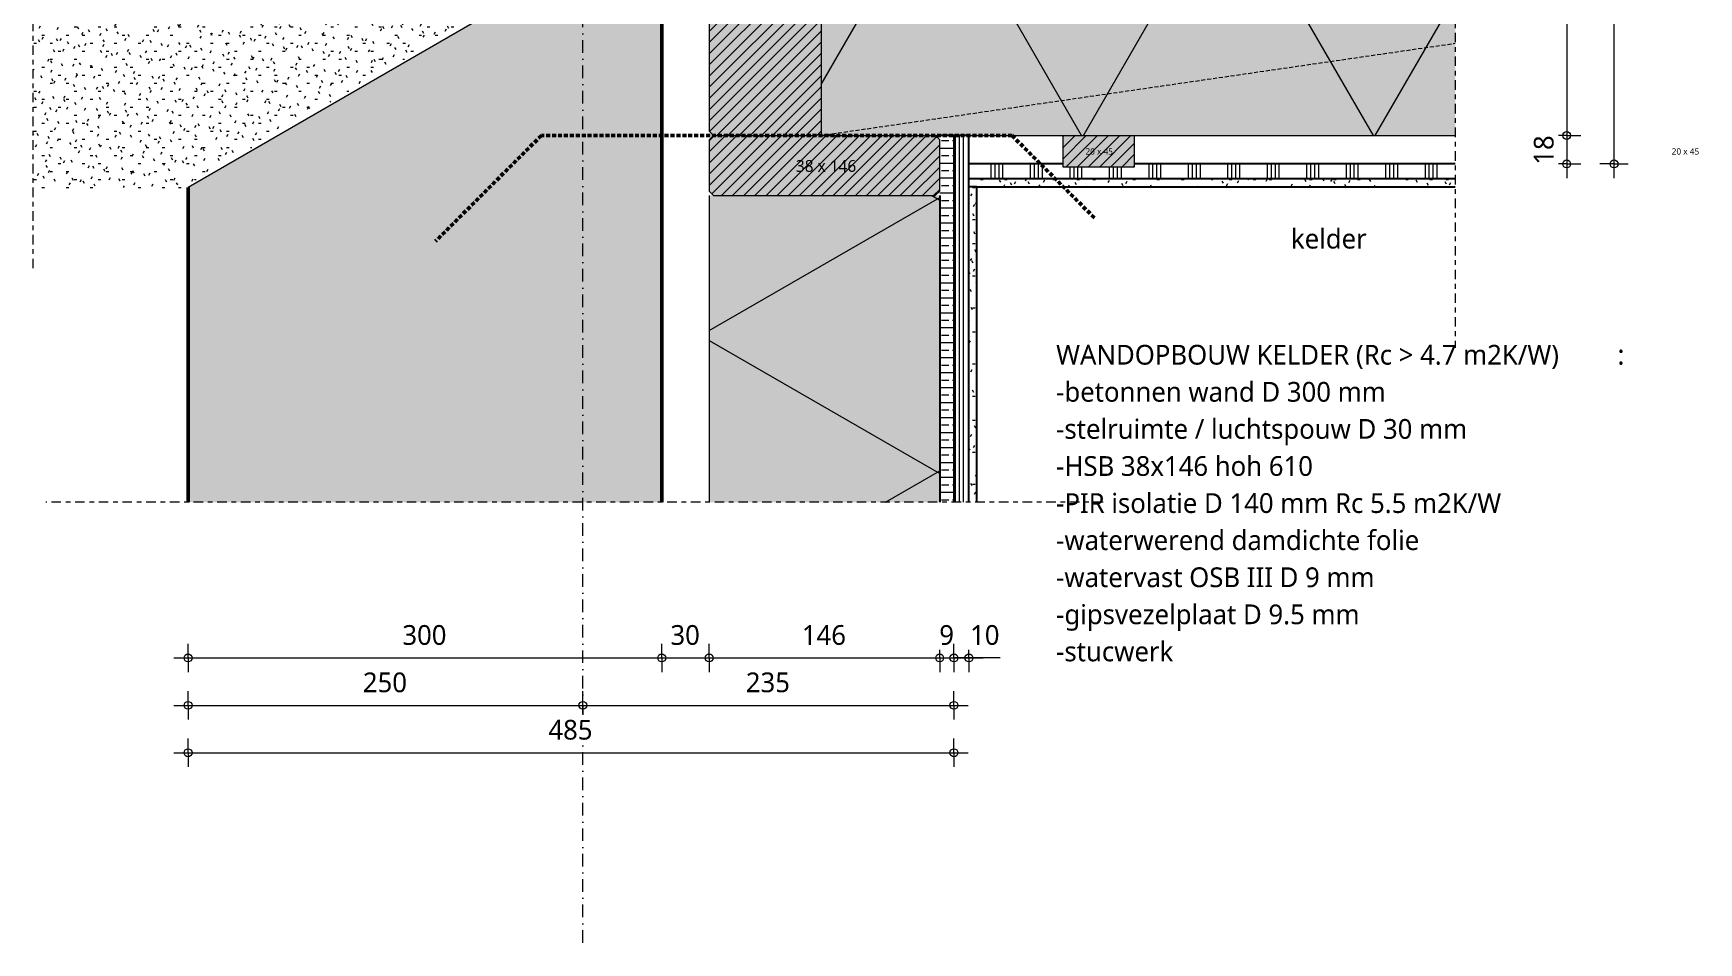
# Model space of a CAD drawing. Header units: millimetres. Extents: x 2927 to 18500, y -7154 to 6447.
# Drawn here: x 7228 to 8283, y -2749 to -2173 of the extents above; entities that cross this region are included whole.
import ezdxf

# ---------------------------------------------------------------- set-up
doc = ezdxf.new("R2010")
doc.units = ezdxf.units.MM
for name, pattern in [('MV_center', [15, 6, -3, 3, -3]), ('MV_hidden', [3.75, 2.5, -1.25]), ('MV_stramien', [16, 8.000000000000002, -4, 0, -4])]:
    doc.linetypes.add(name, pattern=pattern)
for name, color, linetype, lineweight in [('A-ANNO-DIMS', 211, 'Continuous', 13), ('A-ANNO-DIMS-5', 211, 'Continuous', 13), ('A-ANNO-NOTE', 131, 'Continuous', 18), ('A-DETL', 90, 'Continuous', 13), ('A-DETL-GENF', 92, 'Continuous', 18), ('A-DETL-MEDM', 33, 'Continuous', 18), ('G-ANNO-TEXT', 231, 'Continuous', 13)]:
    doc.layers.add(name, color=color, linetype=linetype, lineweight=lineweight)
doc.styles.add('Segoe UI', font='segoeui.ttf', dxfattribs={"height": 7.5})
doc.styles.add('Segoe UI_1', font='segoeui.ttf', dxfattribs={"height": 4})
doc.styles.add('Segoe UI_3', font='segoeui.ttf', dxfattribs={"height": 12.5})
doc.styles.add('Segoe UI_B', font='segoeui.ttf', dxfattribs={"height": 12.5})
doc.dimstyles.new('2_5_mm', dxfattribs={"dimscale": 304.8, "dimtxt": 13.09204931972789, "dimasz": 0.0164041994750656, "dimexe": 0.0295275590551181, "dimexo": 0.0625, "dimgap": 0.0147637795275591, "dimtad": 1, "dimdec": 0, "dimzin": 0, "dimdsep": 46, "dimtxsty": 'Segoe UI_3', "dimblk1": 'DOTBLANK', "dimblk2": 'DOTBLANK', "dimsah": 1, "dimcen": 0.09, "dimdle": 0.0295275590551181, "dimazin": 0, "dimtfac": 1, "dimtdec": 4, "dimtix": 1, "dimtmove": 0, "dimatfit": 3, "dimfxl": 0.0295275590551181, "dimfxlon": 1, "dimtvp": 1, "dimtfill": 1, "dimtolj": 1, "dimtzin": 0, "dimarcsym": 2})
doc.dimstyles.new('2_5_mm_2', dxfattribs={"dimscale": 304.8, "dimtxt": 13.09204931972789, "dimasz": 0.0164041994750656, "dimexe": 0.0295275590551181, "dimexo": 0.0625, "dimgap": 0.0147637795275591, "dimtad": 1, "dimdec": 0, "dimzin": 0, "dimdsep": 46, "dimtxsty": 'Segoe UI_3', "dimblk1": 'DOTBLANK', "dimblk2": 'DOTBLANK', "dimsah": 1, "dimcen": 0.09, "dimdle": 0.0295275590551181, "dimazin": 0, "dimtfac": 1, "dimtdec": 4, "dimtix": 1, "dimtmove": 1, "dimatfit": 3, "dimfxl": 0.0295275590551181, "dimfxlon": 1, "dimtvp": 1, "dimtfill": 1, "dimtolj": 1, "dimtzin": 0, "dimarcsym": 2})
pattern_1 = [(90, (10, 0), (-25, 1.5e-15), []), (90, (12.5, 0), (-25, 1.5e-15), []), (90, (15, 0), (-25, 1.5e-15), []), (90, (17.5, 0), (-25, 1.5e-15), [])]
pattern_2 = [(0, (0, 0), (20.32, 5.08), [1.675999999999999, -13.564, 1.675999999999999, -13.564, -81.28]), (0, (0, 0), (20.32, 5.08), [-30.48, 1.675999999999999, -28.804, 1.675999999999999, -13.564, -35.56]), (0, (0, 0), (20.32, 5.08), [-76.2, 1.675999999999999, -8.483999999999998, 1.675999999999999, -23.724]), (120, (7.62, 2.54), (-14.55940905122494, 15.0576362048998), [1.675999999999999, -13.564, 1.675999999999999, -13.564, -81.27999999999999]), (120, (7.62, 2.54), (-14.55940905122494, 15.0576362048998), [-30.48, 1.675999999999999, -28.804, 1.675999999999999, -13.564, -35.56]), (120, (7.62, 2.54), (-14.55940905122494, 15.0576362048998), [-76.19999999999999, 1.675999999999999, -8.483999999999998, 1.675999999999999, -23.724]), (240, (10.16, 12.7), (-5.760590948775045, -20.1376362048998), [1.675999999999999, -13.564, 1.675999999999999, -13.564, -81.28]), (240, (10.16, 12.7), (-5.760590948775045, -20.1376362048998), [-30.48, 1.675999999999999, -28.804, 1.675999999999999, -13.564, -35.56]), (240, (10.16, 12.7), (-5.760590948775045, -20.1376362048998), [-76.2, 1.675999999999999, -8.483999999999998, 1.675999999999999, -23.724])]

# ---------------------------------------------------------------- blocks, each defined once
blk = doc.blocks.new('42 isolatie - Type 1-3771694-Details Domera')
at = {"layer": 'A-DETL-GENF'}
blk.add_hatch(color=256, dxfattribs=at).paths.add_polyline_path([(0.2784116088636381, 0.7999999999976524), (401.7784116088579, 0.7999999999976524), (401.7784116088579, 160.7999999999992), (0.278411608864721, 160.7999999999992), (0.2784116088636381, 3.62842712474403)])
at = {"layer": 'A-DETL-GENF', "lineweight": 13}
h = blk.add_hatch(dxfattribs=at)
h.set_pattern_fill('FP_48', color=256, style=0, pattern_type=2)
h.set_pattern_definition([(60, (-2360.91, 160.983), (-138.5640646055101, 80.00000000000001), []), (120, (-2360.91, 160.983), (-138.5640646055102, -79.99999999999997), [])])
h.paths.add_polyline_path([(0.2784116088636381, 0.7999999999976524), (401.7784116088579, 0.7999999999976524), (401.7784116088579, 160.7999999999992), (0.278411608864721, 160.7999999999992), (0.2784116088636381, 3.62842712474403)])
at = {"layer": 'A-DETL-GENF'}
for p, q in [((401.7784116088474, 160.8000000000012), (0.2784116088542307, 160.8000000000012)), ((0.2784116088542307, 160.8000000000012), (0.2784116088534994, 3.628427124749681)), ((401.7784116088474, 160.8000000000012), (0.2784116088542307, 160.8000000000012)), ((0.2784116088534994, 3.628427124749681), (0.2784116088534862, 0.8000000000006979)), ((0.2784116088534862, 0.8000000000006979), (72.4499844841144, 0.8000000000006979)), ((72.4499844841144, 0.8000000000006979), (75.27841160886032, 0.8000000000006979)), ((75.27841160886457, 0.8000000000006979), (93.7784116088633, 0.8000000000006979)), ((93.7784116088633, 0.8000000000006979), (153.4238189711292, 0.8000000000006979)), ((93.7784116088633, 0.8000000000006979), (153.4238189711292, 0.8000000000006979)), ((153.4238189711292, 0.8000000000006979), (198.4238189711291, 0.8000000000006979)), ((198.4238189711291, 0.8000000000006979), (401.7784116088474, 0.8000000000006979)), ((198.4238189711291, 0.8000000000006979), (401.7784116088474, 0.8000000000006979))]:
    blk.add_line(p, q, dxfattribs=at)
blk = doc.blocks.new('42 isolatie - Type 1-3770035-Details Domera')
at = {"layer": 'A-DETL-GENF'}
blk.add_hatch(color=256, dxfattribs=at).paths.add_polyline_path([(28.0284116088465, -0.8000000000090224), (28.0284116088465, -146.8000000000094), (222.27841160885, -146.8000000000094), (222.27841160885, -0.8000000000090224)])
at = {"layer": 'A-DETL-GENF', "lineweight": 13}
h = blk.add_hatch(dxfattribs=at)
h.set_pattern_fill('FP_39', color=256, style=0, pattern_type=2)
h.set_pattern_definition([(300, (-2364.595, -150.859), (-129.9038105676658, -75.00000000000001), []), (240, (-2364.595, -150.859), (-129.9038105676658, 74.99999999999997), [])])
h.paths.add_polyline_path([(28.0284116088465, -0.8000000000090224), (28.0284116088465, -146.8000000000094), (222.27841160885, -146.8000000000094), (222.27841160885, -0.8000000000090224)])
at = {"layer": 'A-DETL-GENF'}
for p, q in [((222.2784116088502, -0.8000000000007149), (28.02841160885158, -0.8000000000007149)), ((222.2784116088502, -0.8000000000007149), (28.02841160885158, -0.8000000000007149)), ((28.02841160885059, -146.8000000000012), (222.2784116088493, -146.8000000000012))]:
    blk.add_line(p, q, dxfattribs=at)
blk = doc.blocks.new('00 hout_rechthoekig_sls - SLS 38x146-V133-Details Domera')
at = {"layer": 'A-DETL-GENF'}
blk.add_hatch(color=256, dxfattribs=at).paths.add_polyline_path([(143.1715728752637, -38.00000000000327), (146.0000000000112, -35.17157287525906), (146.0000000000112, -2.828427124748543), (143.1715728752637, -3.2486e-12), (2.828427124756123, -3.2486e-12), (9.7458e-12, -2.828427124748543), (9.7458e-12, -35.17157287525906), (2.828427124756123, -38.00000000000327)])
at = {"layer": 'A-DETL-MEDM', "lineweight": 13}
h = blk.add_hatch(dxfattribs=at)
h.set_pattern_fill('FP_181', color=256, style=0, pattern_type=2)
h.set_pattern_definition([(45, (-7656.438, 2237.842), (-3.535533905932737, 3.535533905932737), [])])
h.paths.add_polyline_path([(143.1715728752637, -38.00000000000327), (146.0000000000101, -35.17157287525906), (146.0000000000101, -2.828427124748543), (143.1715728752637, -3.2486e-12), (2.828427124756123, -3.2486e-12), (9.7458e-12, -2.828427124748543), (9.7458e-12, -35.17157287525906), (2.828427124756123, -38.00000000000327)])
at = {"layer": 'A-DETL-MEDM'}
for p, q in [((1.6e-15, -2.828427124746193), (2.8284271247462, 0)), ((2.828427124745571, 0), (1.1e-15, -2.828427124745565)), ((70.99999999999199, 0), (143.1715728752506, 0)), ((143.1715728752506, 0), (145.9999999999988, -2.828427124746851)), ((0, -2.828427124745565), (0, -35.17157287525481)), ((143.1715728752538, -1.266e-13), (146, -2.828427124746301)), ((145.9999999999988, -35.17157287525432), (145.9999999999988, -2.828427124746851)), ((2.828427124743324, -38.00000000000143), (-2.7637e-12, -35.17157287525514)), ((0, -35.17157287525481), (2.828427124744956, -37.99999999999642)), ((2.828427124744956, -37.99999999999642), (143.1715728752526, -37.99999999999642)), ((145.9999999999911, -35.1715728752551), (143.171572875245, -38.00000000000131)), ((143.1715728752526, -37.99999999999642), (145.9999999999988, -35.17157287525432))]:
    blk.add_line(p, q, dxfattribs=at)
blk = doc.blocks.new('NLRS_00_DI_maskeer - Type 1-4234591-Details Domera')
at = {"layer": 'A-DETL-GENF', "linetype": 'MV_center'}
blk.add_line((-99.99999999999973, 0), (569.4999999999983, 0), dxfattribs=at)
blk = doc.blocks.new('00 hout_rechthoekig_sls - Vuren 71x221-V134-Details Domera')
at = {"layer": 'A-DETL-GENF'}
blk.add_hatch(color=256, dxfattribs=at).paths.add_polyline_path([(221.0000000000039, -68.17157287524722), (221.0000000000039, -2.828427124737714), (218.1715728752575, 8.6629e-12), (2.828427124748543, 8.6629e-12), (2.1657e-12, -2.828427124737714), (2.1657e-12, -68.17157287524722), (2.828427124745294, -70.99999999999145), (218.1715728752478, -70.99999999999145)])
at = {"layer": 'A-DETL-MEDM', "lineweight": 13}
h = blk.add_hatch(dxfattribs=at)
h.set_pattern_fill('FP_182', color=256, style=0, pattern_type=2)
h.set_pattern_definition([(135, (-2016.842, -7727.438000000001), (-3.535533905932737, -3.535533905932737), [])])
h.paths.add_polyline_path([(221.0000000000039, -68.17157287524722), (221.0000000000039, -2.828427124737714), (218.1715728752575, 8.6629e-12), (2.828427124748543, 8.6629e-12), (2.1657e-12, -2.828427124737714), (2.1657e-12, -68.17157287524722), (2.828427124745294, -70.99999999999145), (218.1715728752478, -70.99999999999145)])
at = {"layer": 'A-DETL-MEDM'}
for p, q in [((1.6e-15, -2.828427124746193), (2.8284271247462, 0)), ((2.828427124745571, 0), (1.1e-15, -2.828427124745565)), ((2.828427124745565, 0), (218.1715728752506, 0)), ((218.1715728752506, 0), (220.9999999999988, -2.828427124746851)), ((218.1715728752538, -1.359e-13), (221, -2.82842712474631)), ((220.9999999999988, -68.17157287525433), (220.9999999999988, -2.828427124746851)), ((0, -36.50000000001385), (0, -68.17157287525482)), ((2.828427124742992, -71.00000000000144), (-3.0942e-12, -68.17157287525515)), ((0, -68.17157287525482), (2.828427124744956, -70.99999999999643)), ((2.828427124744956, -70.99999999999643), (218.1715728752526, -70.99999999999643)), ((220.9999999999908, -68.17157287525595), (218.1715728752446, -71.00000000000215)), ((218.1715728752526, -70.99999999999643), (220.9999999999988, -68.17157287525433))]:
    blk.add_line(p, q, dxfattribs=at)
blk = doc.blocks.new('NLRS_00_DI_maskeer - Type 1-V137-Details Domera')
at = {"layer": 'A-DETL-GENF', "linetype": 'MV_center'}
blk.add_line((354.9999999999989, 0), (-99.99999999999973, 0), dxfattribs=at)
blk = doc.blocks.new('00 hout_rechthoekig_sls - Vuren 20x45-V139-Details Domera')
at = {"layer": 'A-DETL-GENF', "lineweight": 13}
blk.add_hatch(color=256, dxfattribs=at).paths.add_polyline_path([(45.00000000000926, -20.00000000000412), (45.00000000000926, -3.2486e-12), (9.7458e-12, -3.2486e-12), (9.7458e-12, -20.00000000000412)])
at = {"layer": 'A-DETL-MEDM', "lineweight": 13}
h = blk.add_hatch(dxfattribs=at)
h.set_pattern_fill('FP_184', color=256, style=0, pattern_type=2)
h.set_pattern_definition([(45, (-7880.583, 2237.842), (-3.535533905932737, 3.535533905932737), [])])
h.paths.add_polyline_path([(45.00000000000926, -20.00000000000412), (45.00000000000926, -3.2486e-12), (9.7458e-12, -3.2486e-12), (9.7458e-12, -20.00000000000412)])
at = {"layer": 'A-DETL-MEDM'}
for p, q in [((0, 0), (45.00000000000013, 0)), ((0, -19.99999999999987), (0, 0)), ((45.00000000000013, 0), (45.00000000000013, -19.99999999999987)), ((45.00000000000013, 0), (45.00000000000013, -19.99999999999987)), ((45.00000000000013, 0), (45.00000000000013, -19.99999999999987)), ((45.00000000000013, -19.99999999999987), (0, -19.99999999999987)), ((45.00000000000013, -19.99999999999987), (0, -19.99999999999987))]:
    blk.add_line(p, q, dxfattribs=at)
blk = doc.blocks.new('NLRS_00_DI_maskeer - Type 1-4234594-Details Domera')
at = {"layer": 'A-DETL-GENF', "linetype": 'MV_center'}
blk.add_line((429.4999999999941, 0), (-99.99999999999973, 0), dxfattribs=at)
blk = doc.blocks.new('DIMBLOCK174-Details Domera')
at = {"layer": 'A-ANNO-DIMS-5'}
for p, q in [((8199.492895114716, -1946.841757217644), (8190.492895114717, -1946.841757217644)), ((8199.492895114718, -1946.841757217644), (8199.492895114716, -2237.841757217651)), ((8199.492895114716, -1946.841757217644), (8208.492895114718, -1946.841757217644)), ((8199.492895114716, -2237.841757217651), (8190.492895114715, -2237.841757217651)), ((8199.492895114716, -2237.841757217651), (8208.492895114716, -2237.841757217651))]:
    blk.add_line(p, q, dxfattribs=at)
for centre in [(8199.492895114718, -1946.841757217644), (8199.492895114716, -2237.841757217651)]:
    blk.add_circle(centre, 2.5, dxfattribs=at)
at = {"layer": 'A-ANNO-DIMS-5', "color": 0, "insert": (8178.684298948976, -2106.623992839169), "char_height": 12.5, "width": 34.2773654916512, "attachment_point": 1, "rotation": 90, "line_spacing_factor": 1.142578849721707, "style": 'Segoe UI_3', "bg_fill": 3, "box_fill_scale": 1.25, "bg_fill_color": 9, "bg_fill_true_color": 13158600, "bg_fill_transparency": 0}
blk.add_mtext('291', dxfattribs=at)
blk = doc.blocks.new('_DotBlank')
at = {"color": 0, "linetype": 'ByBlock', "lineweight": -2}
blk.add_line((-0.5, 0), (-1, 0), dxfattribs=at)
blk.add_circle((0, 0), 0.5, dxfattribs=at)
blk = doc.blocks.new('DIMBLOCK175-Details Domera')
at = {"layer": 'A-ANNO-DIMS-5'}
for p, q in [((8199.492895114716, -2237.841757217651), (8190.492895114715, -2237.841757217651)), ((8199.492895114716, -2237.841757217651), (8199.492895114716, -2264.841757217649)), ((8199.492895114716, -2237.841757217651), (8208.492895114716, -2237.841757217651)), ((8199.492895114716, -2255.841757217649), (8190.492895114715, -2255.841757217649)), ((8199.492895114716, -2255.841757217649), (8208.492895114716, -2255.841757217649))]:
    blk.add_line(p, q, dxfattribs=at)
for centre in [(8199.492895114716, -2237.841757217651), (8199.492895114716, -2255.841757217649)]:
    blk.add_circle(centre, 2.5, dxfattribs=at)
at = {"layer": 'A-ANNO-DIMS-5', "color": 0, "insert": (8178.684298948976, -2256.363247631997), "char_height": 12.5, "width": 22.85157699443414, "attachment_point": 1, "rotation": 90, "line_spacing_factor": 1.142578849721707, "style": 'Segoe UI_3', "bg_fill": 3, "box_fill_scale": 1.25, "bg_fill_color": 9, "bg_fill_true_color": 13158600, "bg_fill_transparency": 0}
blk.add_mtext('18', dxfattribs=at)
blk = doc.blocks.new('DIMBLOCK176-Details Domera')
at = {"layer": 'A-ANNO-DIMS-5'}
for p, q in [((8229.492895114716, -2264.841757217649), (8229.492895114716, -1927.841757217643)), ((8229.492895114716, -1936.841757217643), (8220.492895114714, -1936.841757217643)), ((8229.492895114716, -1936.841757217643), (8238.492895114716, -1936.841757217643)), ((8229.492895114716, -2255.841757217649), (8220.492895114714, -2255.841757217649)), ((8229.492895114716, -2255.841757217649), (8238.492895114716, -2255.841757217649))]:
    blk.add_line(p, q, dxfattribs=at)
for centre in [(8229.492895114716, -1936.841757217643), (8229.492895114716, -2255.841757217649)]:
    blk.add_circle(centre, 2.5, dxfattribs=at)
at = {"layer": 'A-ANNO-DIMS-5', "color": 0, "insert": (8208.684298948978, -2110.623992839167), "char_height": 12.5, "width": 34.2773654916512, "attachment_point": 1, "rotation": 90, "line_spacing_factor": 1.142578849721707, "style": 'Segoe UI_3', "bg_fill": 3, "box_fill_scale": 1.25, "bg_fill_color": 9, "bg_fill_true_color": 13158600, "bg_fill_transparency": 0}
blk.add_mtext('319', dxfattribs=at)
blk = doc.blocks.new('DIMBLOCK177-Details Domera')
at = {"layer": 'A-ANNO-DIMS-5'}
for p, q in [((7326.437504865198, -2568.662115582988), (7326.437504865198, -2559.662115582988)), ((7626.437504865197, -2568.662115582988), (7626.437504865197, -2559.662115582988)), ((7317.4375048652, -2568.662115582988), (7626.437504865197, -2568.662115582988)), ((7326.437504865198, -2568.662115582988), (7326.437504865198, -2577.662115582988)), ((7626.437504865197, -2568.662115582988), (7626.437504865197, -2577.662115582988))]:
    blk.add_line(p, q, dxfattribs=at)
for centre in [(7326.4375048652, -2568.662115582988), (7626.437504865197, -2568.662115582988)]:
    blk.add_circle(centre, 2.500000000000909, dxfattribs=at)
at = {"layer": 'A-ANNO-DIMS-5', "color": 0, "insert": (7462.155269243677, -2547.853519417249), "char_height": 12.5, "width": 34.2773654916512, "attachment_point": 1, "line_spacing_factor": 1.142578849721707, "style": 'Segoe UI_3', "bg_fill": 3, "box_fill_scale": 1.25, "bg_fill_color": 9, "bg_fill_true_color": 13158600, "bg_fill_transparency": 0}
blk.add_mtext('300', dxfattribs=at)
blk = doc.blocks.new('DIMBLOCK178-Details Domera')
at = {"layer": 'A-ANNO-DIMS-5'}
for p, q in [((7626.437504865197, -2568.662115582988), (7626.437504865197, -2559.662115582988)), ((7656.437504865198, -2568.662115582988), (7656.437504865198, -2559.662115582988)), ((7626.437504865197, -2568.662115582988), (7656.437504865199, -2568.662115582988)), ((7626.437504865197, -2568.662115582988), (7626.437504865197, -2577.662115582988)), ((7656.437504865198, -2568.662115582988), (7656.437504865198, -2577.662115582988))]:
    blk.add_line(p, q, dxfattribs=at)
for centre in [(7626.437504865197, -2568.662115582988), (7656.437504865199, -2568.662115582988)]:
    blk.add_circle(centre, 2.500000000000909, dxfattribs=at)
at = {"layer": 'A-ANNO-DIMS-5', "color": 0, "insert": (7631.91601445085, -2547.853519417249), "char_height": 12.5, "width": 22.85157699443414, "attachment_point": 1, "line_spacing_factor": 1.142578849721707, "style": 'Segoe UI_3', "bg_fill": 3, "box_fill_scale": 1.25, "bg_fill_color": 9, "bg_fill_true_color": 13158600, "bg_fill_transparency": 0}
blk.add_mtext('30', dxfattribs=at)
blk = doc.blocks.new('DIMBLOCK179-Details Domera')
at = {"layer": 'A-ANNO-DIMS-5'}
for p, q in [((7656.437504865198, -2568.662115582988), (7656.437504865198, -2559.662115582988)), ((7802.437504865197, -2568.662115582988), (7802.437504865197, -2559.662115582988)), ((7656.437504865199, -2568.662115582988), (7802.437504865199, -2568.662115582988)), ((7656.437504865198, -2568.662115582988), (7656.437504865198, -2577.662115582988)), ((7802.437504865197, -2568.662115582988), (7802.437504865197, -2577.662115582988))]:
    blk.add_line(p, q, dxfattribs=at)
for centre in [(7656.437504865199, -2568.662115582988), (7802.437504865199, -2568.662115582988)]:
    blk.add_circle(centre, 2.500000000000909, dxfattribs=at)
at = {"layer": 'A-ANNO-DIMS-5', "color": 0, "insert": (7715.155269243677, -2547.853519417249), "char_height": 12.5, "width": 34.2773654916512, "attachment_point": 1, "line_spacing_factor": 1.142578849721707, "style": 'Segoe UI_3', "bg_fill": 3, "box_fill_scale": 1.25, "bg_fill_color": 9, "bg_fill_true_color": 13158600, "bg_fill_transparency": 0}
blk.add_mtext('146', dxfattribs=at)
blk = doc.blocks.new('DIMBLOCK180-Details Domera')
at = {"layer": 'A-ANNO-DIMS-5'}
for p, q in [((7802.437504865197, -2568.662115582988), (7802.437504865197, -2559.662115582988)), ((7811.4375048652, -2568.662115582988), (7811.4375048652, -2559.662115582988)), ((7802.437504865199, -2568.662115582988), (7811.4375048652, -2568.662115582988)), ((7802.437504865197, -2568.662115582988), (7802.437504865197, -2577.662115582988)), ((7811.4375048652, -2568.662115582988), (7811.4375048652, -2577.662115582988))]:
    blk.add_line(p, q, dxfattribs=at)
for centre, radius in [((7802.437504865199, -2568.662115582988), 2.500000000000909), ((7811.4375048652, -2568.662115582988), 2.5)]:
    blk.add_circle(centre, radius, dxfattribs=at)
at = {"layer": 'A-ANNO-DIMS-5', "color": 0, "insert": (7802.176759658024, -2547.853519417249), "char_height": 12.5, "width": 11.42578849721707, "attachment_point": 1, "line_spacing_factor": 1.142578849721707, "style": 'Segoe UI_3', "bg_fill": 3, "box_fill_scale": 1.25, "bg_fill_color": 9, "bg_fill_true_color": 13158600, "bg_fill_transparency": 0}
blk.add_mtext('9', dxfattribs=at)
blk = doc.blocks.new('DIMBLOCK181-Details Domera')
at = {"layer": 'A-ANNO-DIMS-5'}
for p, q in [((7811.4375048652, -2568.662115582988), (7811.4375048652, -2559.662115582988)), ((7820.937504865201, -2568.662115582988), (7820.937504865201, -2559.662115582988)), ((7811.4375048652, -2568.662115582988), (7829.937504865203, -2568.662115582988)), ((7811.4375048652, -2568.662115582988), (7811.4375048652, -2577.662115582988)), ((7811.693391151568, -2568.662115582988), (7816.187504865201, -2568.662115582988)), ((7840.736371980264, -2568.662115582988), (7811.693391151568, -2568.662115582988)), ((7820.937504865201, -2568.662115582988), (7820.937504865201, -2577.662115582988))]:
    blk.add_line(p, q, dxfattribs=at)
for centre in [(7811.4375048652, -2568.662115582988), (7820.937504865201, -2568.662115582988)]:
    blk.add_circle(centre, 2.5, dxfattribs=at)
at = {"layer": 'A-ANNO-DIMS-5', "color": 0, "insert": (7821.693391151569, -2547.853519417249), "char_height": 12.5, "width": 22.85157699443414, "attachment_point": 1, "line_spacing_factor": 1.142578849721707, "style": 'Segoe UI_3', "bg_fill": 3, "box_fill_scale": 1.25, "bg_fill_color": 9, "bg_fill_true_color": 13158600, "bg_fill_transparency": 0}
blk.add_mtext('10', dxfattribs=at)
blk = doc.blocks.new('DIMBLOCK182-Details Domera')
at = {"layer": 'A-ANNO-DIMS-5'}
for p, q in [((7326.437504865198, -2598.662115582988), (7326.437504865198, -2589.662115582987)), ((7576.437504865197, -2598.662115582988), (7576.437504865197, -2589.662115582987)), ((7317.4375048652, -2598.662115582988), (7576.437504865197, -2598.662115582988)), ((7326.437504865198, -2598.662115582988), (7326.437504865198, -2607.662115582987)), ((7576.437504865197, -2598.662115582988), (7576.437504865197, -2607.662115582987))]:
    blk.add_line(p, q, dxfattribs=at)
for centre in [(7326.4375048652, -2598.662115582988), (7576.437504865197, -2598.662115582988)]:
    blk.add_circle(centre, 2.500000000000909, dxfattribs=at)
at = {"layer": 'A-ANNO-DIMS-5', "color": 0, "insert": (7437.155269243675, -2577.853519417248), "char_height": 12.5, "width": 34.2773654916512, "attachment_point": 1, "line_spacing_factor": 1.142578849721707, "style": 'Segoe UI_3', "bg_fill": 3, "box_fill_scale": 1.25, "bg_fill_color": 9, "bg_fill_true_color": 13158600, "bg_fill_transparency": 0}
blk.add_mtext('250', dxfattribs=at)
blk = doc.blocks.new('DIMBLOCK183-Details Domera')
at = {"layer": 'A-ANNO-DIMS-5'}
for p, q in [((7576.437504865197, -2598.662115582988), (7576.437504865197, -2589.662115582987)), ((7811.4375048652, -2598.662115582988), (7811.4375048652, -2589.662115582987)), ((7576.437504865197, -2598.662115582988), (7820.437504865201, -2598.662115582988)), ((7576.437504865197, -2598.662115582988), (7576.437504865197, -2607.662115582987)), ((7811.4375048652, -2598.662115582988), (7811.4375048652, -2607.662115582987))]:
    blk.add_line(p, q, dxfattribs=at)
for centre, radius in [((7576.437504865197, -2598.662115582988), 2.500000000000909), ((7811.4375048652, -2598.662115582988), 2.5)]:
    blk.add_circle(centre, radius, dxfattribs=at)
at = {"layer": 'A-ANNO-DIMS-5', "color": 0, "insert": (7679.655269243676, -2577.853519417248), "char_height": 12.5, "width": 34.2773654916512, "attachment_point": 1, "line_spacing_factor": 1.142578849721707, "style": 'Segoe UI_3', "bg_fill": 3, "box_fill_scale": 1.25, "bg_fill_color": 9, "bg_fill_true_color": 13158600, "bg_fill_transparency": 0}
blk.add_mtext('235', dxfattribs=at)
blk = doc.blocks.new('DIMBLOCK184-Details Domera')
at = {"layer": 'A-ANNO-DIMS-5'}
for p, q in [((7326.437504865198, -2628.662115582987), (7326.437504865198, -2619.662115582987)), ((7811.4375048652, -2628.662115582987), (7811.4375048652, -2619.662115582987)), ((7317.4375048652, -2628.662115582987), (7820.437504865201, -2628.662115582987)), ((7326.437504865198, -2628.662115582987), (7326.437504865198, -2637.662115582987)), ((7811.4375048652, -2628.662115582987), (7811.4375048652, -2637.662115582987))]:
    blk.add_line(p, q, dxfattribs=at)
for centre, radius in [((7326.4375048652, -2628.662115582987), 2.500000000000909), ((7811.4375048652, -2628.662115582987), 2.5)]:
    blk.add_circle(centre, radius, dxfattribs=at)
at = {"layer": 'A-ANNO-DIMS-5', "color": 0, "insert": (7554.655269243678, -2607.853519417248), "char_height": 12.5, "width": 34.2773654916512, "attachment_point": 1, "line_spacing_factor": 1.142578849721707, "style": 'Segoe UI_3', "bg_fill": 3, "box_fill_scale": 1.25, "bg_fill_color": 9, "bg_fill_true_color": 13158600, "bg_fill_transparency": 0}
blk.add_mtext('485', dxfattribs=at)

msp = doc.modelspace()

# ---------------------------------------------------------------- hatches: boundary and pattern name
at = {"layer": 'A-DETL-GENF'}
msp.add_hatch(color=9, dxfattribs=at).paths.add_polyline_path([(7326.437504865208, -2470.091757217652), (7626.437504865207, -2470.091757217652), (7626.43750486521, -2046.841757217642), (7556.437504865208, -2046.841757217642), (7556.437504865208, -2166.841757217643), (7506.437504865208, -2166.841757217641), (7326.437504865208, -2270.764805671774)])
at = {"layer": 'A-DETL-GENF', "lineweight": 13}
h = msp.add_hatch(dxfattribs=at)
h.set_pattern_fill('FP_5', color=253, style=0, pattern_type=2)
h.set_pattern_definition(pattern_2)
h.paths.add_polyline_path([(7322.710591338701, -2270.764805671779), (7502.710591338701, -2166.841757217645), (7516.149161580024, -2166.841757217645), (7516.149161580024, -2139.088716591558), (7370.584831931288, -2139.088716591555), (7370.584831931288, -2148.523439935914), (7228.437504865167, -2148.523439935912), (7228.437504865167, -2270.764805671779)])
h = msp.add_hatch(dxfattribs=at)
h.set_pattern_fill('FP_4', color=250, style=0, pattern_type=2)
h.set_pattern_definition([(0, (0, 0), (0, 9.476), []), (0, (0, 4.738), (0, 9.476), [4.738, -2.369])])
h.paths.add_polyline_path([(7802.437504865209, -2470.091757217652), (7811.437504865208, -2470.091757217652), (7811.43750486521, -2237.841757217652), (7802.43750486521, -2237.841757217652), (7802.43750486521, -2275.841757217653)])
h = msp.add_hatch(dxfattribs=at)
h.set_pattern_fill('FP_6', color=253, style=0, pattern_type=2)
h.set_pattern_definition(pattern_1)
h.paths.add_polyline_path([(7811.437504865208, -2470.091757217652), (7820.93750486521, -2470.091757217652), (7820.93750486521, -2237.841757217652), (7811.43750486521, -2237.841757217652)])
h = msp.add_hatch(dxfattribs=at)
h.set_pattern_fill('FP_6', color=253, style=0, pattern_type=2)
h.set_pattern_definition(pattern_1)
h.paths.add_polyline_path([(7880.582912227476, -2265.341757217652), (8128.937504865195, -2265.341757217652), (8128.937504865195, -2255.841757217651), (7925.582912227477, -2255.841757217652), (7925.582912227477, -2257.841757217654), (7880.582912227476, -2257.841757217654), (7880.582912227476, -2255.841757217652), (7820.937504865206, -2255.841757217652), (7820.937504865206, -2265.341757217652)])
h = msp.add_hatch(dxfattribs=at)
h.set_pattern_fill('FP_5', color=253, style=0, pattern_type=2)
h.set_pattern_definition(pattern_2)
h.paths.add_polyline_path([(7825.937504865208, -2270.341757217651), (8128.937504865195, -2270.341757217651), (8128.937504865195, -2265.341757217652), (7820.937504865206, -2265.341757217652), (7820.937504865206, -2270.341757217651)])
h = msp.add_hatch(dxfattribs=at)
h.set_pattern_fill('FP_5', color=253, style=0, pattern_type=2)
h.set_pattern_definition(pattern_2)
h.paths.add_polyline_path([(7820.93750486521, -2470.091757217652), (7825.937504865208, -2470.091757217652), (7825.937504865208, -2270.341757217653), (7820.93750486521, -2270.341757217653)])

# ---------------------------------------------------------------- linework, layer by layer
at = {"layer": 'A-DETL', "linetype": 'MV_stramien', "lineweight": 18}
msp.add_line((7576.437504865197, -2748.943798274394), (7576.4375048652, -308.9437982743941), dxfattribs=at)
at = {"layer": 'A-DETL', "lineweight": 50}
for p, q in [((7626.437504865197, -2470.091757217649), (7626.437504865198, -2046.841757217639)), ((7326.4375048652, -2270.764805671772), (7326.437504865198, -2470.091757217649))]:
    msp.add_line(p, q, dxfattribs=at)
at = {"layer": 'A-DETL', "lineweight": 18}
msp.add_line((7506.4375048652, -2166.841757217639), (7326.4375048652, -2270.764805671772), dxfattribs=at)
at = {"layer": 'A-DETL', "linetype": 'MV_hidden', "lineweight": 18}
msp.add_line((7726.907504865192, -2237.841757217648), (8128.937504865184, -2179.458706733061), dxfattribs=at)
at = {"layer": 'A-DETL', "linetype": 'MV_hidden', "lineweight": 50}
for p, q in [((7550.164508885399, -2237.841757217648), (7483.240627331148, -2304.765638771899)), ((7848.24062733115, -2237.841757217649), (7550.164508885399, -2237.841757217648)), ((7848.24062733115, -2237.841757217649), (7901.27363592014, -2290.87476580664))]:
    msp.add_line(p, q, dxfattribs=at)
at = {"layer": 'A-DETL', "lineweight": 25}
for p, q in [((7811.4375048652, -2237.841757217649), (7802.4375048652, -2237.841757217649)), ((7820.937504865201, -2237.841757217649), (7811.4375048652, -2237.841757217649)), ((7811.4375048652, -2237.841757217649), (7811.4375048652, -2470.09175721765)), ((7820.937504865201, -2470.09175721765), (7820.937504865201, -2237.841757217649)), ((7880.58291222747, -2255.841757217649), (7820.937504865198, -2255.841757217649)), ((8128.937504865184, -2255.841757217649), (7925.582912227469, -2255.841757217649)), ((8128.937504865184, -2265.341757217648), (7820.937504865198, -2265.341757217648)), ((7802.4375048652, -2275.841757217651), (7802.4375048652, -2470.09175721765)), ((7825.937504865201, -2270.34175721765), (7820.937504865201, -2270.34175721765)), ((7825.937504865201, -2270.341757217649), (8128.937504865183, -2270.34175721765)), ((7825.937504865201, -2470.09175721765), (7825.937504865201, -2270.34175721765))]:
    msp.add_line(p, q, dxfattribs=at)

# ---------------------------------------------------------------- block references
at = {"layer": 'A-DETL-GENF', "linetype": 'MV_center'}
for name, p, rotation in [('NLRS_00_DI_maskeer - Type 1-4234594-Details Domera', (8128.937504865183, -2272.341757217649), 89.99999999999991), ('NLRS_00_DI_maskeer - Type 1-V137-Details Domera', (7228.437504865161, -1966.841757217641), 269.9999999999998), ('NLRS_00_DI_maskeer - Type 1-4234591-Details Domera', (7805.937504865198, -2470.09175721765), 180)]:
    msp.add_blockref(name, p, dxfattribs=dict(at, rotation=rotation))
at = {"layer": 'A-DETL-GENF'}
msp.add_blockref('42 isolatie - Type 1-3771694-Details Domera', (7727.159093256337, -2238.64175721765), dxfattribs=at)
at = {"layer": 'A-DETL-GENF', "rotation": 89.99999999999991}
msp.add_blockref('42 isolatie - Type 1-3770035-Details Domera', (7655.637504865197, -2498.120168826502), dxfattribs=at)
at = {"layer": 'A-DETL-MEDM', "rotation": 270.0000000000001}
msp.add_blockref('00 hout_rechthoekig_sls - Vuren 71x221-V134-Details Domera', (7727.43750486519, -2016.841757217649), dxfattribs=at)
at = {"layer": 'A-DETL-MEDM'}
msp.add_blockref('00 hout_rechthoekig_sls - SLS 38x146-V133-Details Domera', (7656.437504865198, -2237.841757217649), dxfattribs=at)
at = {"layer": 'A-DETL-MEDM', "lineweight": 13}
msp.add_blockref('00 hout_rechthoekig_sls - Vuren 20x45-V139-Details Domera', (7880.582912227467, -2237.841757217651), dxfattribs=at)

# ---------------------------------------------------------------- texts
at = {"layer": 'A-ANNO-NOTE', "lineweight": 13, "attachment_point": 1}
for s, insert, char_height, width, style in [('20 x 45', (7894.773549118411, -2245.932079748298), 3.999999999999999, 23.64978124999999, 'Segoe UI_1'), ('20 x 45', (8266.013401278948, -2245.932079748297), 3.999999999999999, 23.64978124999999, 'Segoe UI_1'), ('38 x 146', (7711.378141756142, -2253.398746414964), 7.499999999999998, 47.29956249999998, 'Segoe UI')]:
    msp.add_mtext(s, dxfattribs=dict(at, insert=insert, char_height=char_height, width=width, style=style))
at = {"layer": 'G-ANNO-TEXT', "color": 7, "char_height": 12.5, "attachment_point": 1}
for s, insert, width, style in [('kelder', (8024.883453646193, -2296.949135788436), 57.72149999999999, 'Segoe UI_3'), ('WANDOPBOUW KELDER (Rc > 4.7 m2K/W)', (7876.177443356214, -2370.426031677011), 430.90703125, 'Segoe UI_B'), (':', (8231.711297522881, -2370.426031677011), 4.40928124999997, 'Segoe UI_3'), ('-betonnen wand D 300 mm', (7876.177443356214, -2393.907802510345), 260.14759375, 'Segoe UI_3'), ('-stelruimte / luchtspouw D 30 mm', (7876.177443356214, -2417.389573343678), 322.67921875, 'Segoe UI_3'), ('-HSB 38x146 hoh 610 ', (7876.177443356214, -2440.871344177012), 210.042125, 'Segoe UI_3'), ('-PIR isolatie D 140 mm Rc 5.5 m2K/W', (7876.177443356214, -2464.353115010345), 354.74671875, 'Segoe UI_3'), ('-waterwerend damdichte folie', (7876.177443356214, -2487.834885843678), 281.79315625, 'Segoe UI_3'), ('-watervast OSB III D 9 mm', (7876.177443356214, -2511.316656677012), 246.51890625, 'Segoe UI_3'), ('-gipsvezelplaat D 9.5 mm', (7876.177443356214, -2534.798427510345), 238.50203125, 'Segoe UI_3'), ('-stucwerk', (7876.177443356214, -2558.280198343678), 90.18984375, 'Segoe UI_3')]:
    msp.add_mtext(s, dxfattribs=dict(at, insert=insert, width=width, style=style))

# ---------------------------------------------------------------- dimensions: what is measured, and where the dimension line sits
at = {"layer": 'A-ANNO-DIMS'}
dim = msp.add_linear_dim(base=(8199.492895114721, -2237.841757217651), p1=(8190.492895114717, -1946.841757217644), p2=(8190.492895114715, -2237.841757217651), angle=89.99999999999991, dimstyle='2_5_mm', override={"dimpost": '<>', "dimfxl": 291.0000000000059}, dxfattribs=at)
dim.commit()
dim.dimension.update_dxf_attribs({"geometry": 'DIMBLOCK174-Details Domera', "text_midpoint": (8188.494464138001, -2092.34175721765)})

# ---------------------------------------------------------------- next in the draw order: dimensions: what is measured, and where the dimension line sits
dim = msp.add_linear_dim(base=(8199.492895114721, -2255.84175721765), p1=(8190.492895114715, -2237.841757217651), p2=(8190.492895114715, -2255.841757217649), angle=89.99999999999991, dimstyle='2_5_mm', override={"dimpost": '<>', "dimfxl": 17.99999999999863}, dxfattribs=at)
dim.commit()
dim.dimension.update_dxf_attribs({"geometry": 'DIMBLOCK175-Details Domera', "text_midpoint": (8188.50318101389, -2246.841757217653)})
dim = msp.add_linear_dim(base=(7626.437504865197, -2568.662115582988), p1=(7326.437504865198, -2559.662115582988), p2=(7626.437504865197, -2559.662115582988), dimstyle='2_5_mm', override={"dimpost": '<>', "dimfxl": 299.9999999999991}, dxfattribs=at)
dim.commit()
dim.dimension.update_dxf_attribs({"geometry": 'DIMBLOCK177-Details Domera', "text_midpoint": (7476.437504865199, -2557.698552109835)})

# ---------------------------------------------------------------- next in the draw order: dimensions: what is measured, and where the dimension line sits
dim = msp.add_linear_dim(base=(8229.49289511472, -1936.841757217644), p1=(8220.492895114714, -2255.841757217649), p2=(8220.492895114714, -1936.841757217643), angle=89.99999999999991, dimstyle='2_5_mm', override={"dimpost": '<>', "dimfxl": 319.0000000000055}, dxfattribs=at)
dim.commit()
dim.dimension.update_dxf_attribs({"geometry": 'DIMBLOCK176-Details Domera', "text_midpoint": (8218.494464138003, -2096.341757217649)})
for base, p1, p2, override, picture, middle in [((7656.437504865198, -2568.662115582988), (7626.437504865197, -2559.662115582988), (7656.437504865198, -2559.662115582988), {"dimpost": '<>', "dimfxl": 30.00000000000091}, 'DIMBLOCK178-Details Domera', (7641.437504865199, -2557.698552109835)), ((7576.437504865197, -2598.662115582988), (7326.437504865198, -2589.662115582987), (7576.437504865197, -2589.662115582987), {"dimpost": '<>', "dimfxl": 249.9999999999982}, 'DIMBLOCK182-Details Domera', (7451.437504865197, -2587.698552109834))]:
    dim = msp.add_linear_dim(base=base, p1=p1, p2=p2, dimstyle='2_5_mm', override=override, dxfattribs=at)
    dim.commit()
    dim.dimension.update_dxf_attribs({"geometry": picture, "text_midpoint": middle})

# ---------------------------------------------------------------- next in the draw order: dimensions: what is measured, and where the dimension line sits
dim = msp.add_linear_dim(base=(7802.437504865197, -2568.662115582988), p1=(7656.437504865198, -2559.662115582988), p2=(7802.437504865197, -2559.662115582988), dimstyle='2_5_mm', override={"dimpost": '<>', "dimfxl": 145.9999999999991}, dxfattribs=at)
dim.commit()
dim.dimension.update_dxf_attribs({"geometry": 'DIMBLOCK179-Details Domera', "text_midpoint": (7729.437504865199, -2557.663684606271)})

# ---------------------------------------------------------------- next in the draw order: dimensions: what is measured, and where the dimension line sits
dim = msp.add_linear_dim(base=(7811.4375048652, -2568.662115582988), p1=(7802.437504865197, -2559.662115582988), p2=(7811.4375048652, -2559.662115582988), dimstyle='2_5_mm', override={"dimpost": '<>', "dimfxl": 9.000000000002728}, dxfattribs=at)
dim.commit()
dim.dimension.update_dxf_attribs({"geometry": 'DIMBLOCK180-Details Domera', "text_midpoint": (7806.937504865198, -2557.698552109835)})

# ---------------------------------------------------------------- next in the draw order: dimensions: what is measured, and where the dimension line sits
dim = msp.add_linear_dim(base=(7820.937504865201, -2568.662115582988), p1=(7811.4375048652, -2559.662115582988), p2=(7820.937504865201, -2559.662115582988), dimstyle='2_5_mm_2', override={"dimpost": '<>', "dimfxl": 9.5}, dxfattribs=at)
dim.commit()
dim.dimension.update_dxf_attribs({"geometry": 'DIMBLOCK181-Details Domera', "text_midpoint": (7833.119179648786, -2556.186852750582), "dimtype": 160})

# ---------------------------------------------------------------- next in the draw order: dimensions: what is measured, and where the dimension line sits
dim = msp.add_linear_dim(base=(7811.4375048652, -2598.662115582988), p1=(7576.437504865197, -2589.662115582987), p2=(7811.4375048652, -2589.662115582987), dimstyle='2_5_mm', override={"dimpost": '<>', "dimfxl": 235.0000000000036}, dxfattribs=at)
dim.commit()
dim.dimension.update_dxf_attribs({"geometry": 'DIMBLOCK183-Details Domera', "text_midpoint": (7693.937504865198, -2587.698552109834)})

# ---------------------------------------------------------------- next in the draw order: dimensions: what is measured, and where the dimension line sits
dim = msp.add_linear_dim(base=(7811.4375048652, -2628.662115582987), p1=(7326.437504865198, -2619.662115582987), p2=(7811.4375048652, -2619.662115582987), dimstyle='2_5_mm', override={"dimpost": '<>', "dimfxl": 485.0000000000018}, dxfattribs=at)
dim.commit()
dim.dimension.update_dxf_attribs({"geometry": 'DIMBLOCK184-Details Domera', "text_midpoint": (7568.9375048652, -2617.698552109834)})

doc.saveas('drawing.dxf')
